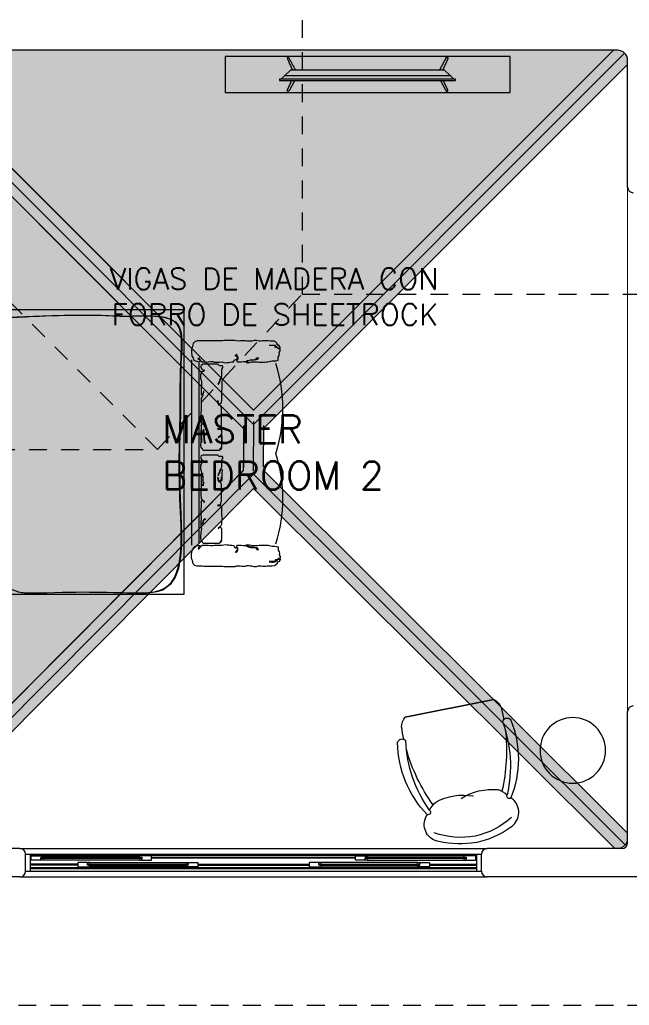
# Model space of a CAD drawing. Header units: metres. Extents: x 8 to 2416, y -346 to 476.
# Drawn here: x 225.1 to 229.37, y -116.55 to -109.64 of the extents above; entities that cross this region are included whole.
import ezdxf

# ---------------------------------------------------------------- set-up
doc = ezdxf.new("R2010")
doc.units = ezdxf.units.M
doc.linetypes.add('0', pattern=[0])
doc.linetypes.add('HIDDEN2', pattern=[0.1875, 0.125, -0.0625])
doc.layers.get('0').update_dxf_attribs({"color": 250, "linetype": '0', "lineweight": 20})
for name, color, linetype, lineweight in [('A-DOOR', 35, 'Continuous', 5), ('A-WALL', 250, 'Continuous', 20), ('baños', 140, 'Continuous', 0), ('cristales', 131, 'Continuous', 0), ('MOBILIARIOS', 252, 'Continuous', 0), ('PLAFON', 253, 'Continuous', 5), ('PLAFON-MADERA', 33, 'Continuous', 5), ('textos', 7, 'Continuous', 0)]:
    doc.layers.add(name, color=color, linetype=linetype, lineweight=lineweight)
doc.layers.add('Techos 1', color=7, linetype='HIDDEN2', lineweight=9, true_color=0x42391a)
doc.styles.get("Standard").update_dxf_attribs({"font": 'arial.ttf', "height": 0.1875})

# ---------------------------------------------------------------- blocks, each defined once
blk = doc.blocks.new('A$Ca3ef8f56')
at = {"layer": 'MOBILIARIOS'}
for p, q in [((0.0032, 0.1527), (0.0032, 1.4519)), ((0.0532, 0.1694), (0.0532, 1.4284))]:
    blk.add_line(p, q, dxfattribs=at)
for points in [[(0.6249, 1.5324), (0.6212, 1.5434), (0.6126, 1.5544), (0.6016, 1.5556), (0.6004, 1.5666), (0.5906, 1.5776), (0.5796, 1.5825), (0.5637, 1.5837), (0.5527, 1.5837), (0.5417, 1.5849), (0.5307, 1.5849), (0.5197, 1.5862), (0.4977, 1.5862), (0.4867, 1.5837), (0.4757, 1.5837), (0.4647, 1.5849), (0.4537, 1.5874), (0.4402, 1.5874), (0.4231, 1.5837), (0.4121, 1.5837), (0.4011, 1.5825), (0.3889, 1.5825), (0.3766, 1.5862), (0.3534, 1.5862), (0.3412, 1.5849), (0.3302, 1.5837), (0.3143, 1.5849), (0.3033, 1.5874), (0.2519, 1.5874), (0.2409, 1.5886), (0.2299, 1.5886), (0.2177, 1.5862), (0.0868, 1.5862), (0.0746, 1.5849), (0.0391, 1.5849), (0.0245, 1.5788), (0.0122, 1.5678), (0.0086, 1.5568), (0.0061, 1.5446), (0.0037, 1.5336), (0, 1.5226), (0, 1.5116), (0.0012, 1.5006), (0.0024, 1.4884), (0.0024, 1.4774), (0.011, 1.4652), (0.0147, 1.4542), (0.0257, 1.4445), (0.0367, 1.442), (0.0477, 1.4383), (0.0587, 1.4383), (0.0611, 1.4493), (0.0501, 1.4542), (0.0477, 1.464)], [(0.4708, 1.4664), (0.4622, 1.4554), (0.4512, 1.4542), (0.4341, 1.4506), (0.4231, 1.4506), (0.4109, 1.4493), (0.3999, 1.4457), (0.3876, 1.4457), (0.3828, 1.4347), (0.395, 1.4335), (0.4072, 1.4347), (0.4194, 1.4371), (0.4317, 1.4383), (0.4635, 1.4383), (0.4745, 1.4359), (0.516, 1.4359), (0.527, 1.4371), (0.5381, 1.4371), (0.5552, 1.442), (0.5674, 1.4445), (0.5845, 1.4445), (0.5968, 1.4457), (0.6078, 1.4493), (0.609, 1.4603), (0.609, 1.4713), (0.6151, 1.4823), (0.6175, 1.4933), (0.6163, 1.5043), (0.6224, 1.5153), (0.6224, 1.5263), (0.6114, 1.53), (0.6004, 1.5385), (0.5894, 1.5397), (0.5845, 1.5507), (0.5735, 1.552), (0.5442, 1.552)], [(0.5442, 1.5544), (0.5613, 1.5556), (0.5723, 1.5556), (0.5845, 1.5544), (0.5955, 1.5458), (0.6065, 1.5373), (0.6175, 1.5348), (0.6212, 1.5348)], [(0.0501, 1.4677), (0.0563, 1.4567), (0.0636, 1.4457), (0.0758, 1.4371), (0.0905, 1.4371), (0.1064, 1.4359), (0.1174, 1.4371), (0.1333, 1.4396), (0.1492, 1.4396), (0.1602, 1.4359), (0.1981, 1.4359), (0.2152, 1.4371), (0.2262, 1.4347), (0.2385, 1.4322), (0.2507, 1.4335), (0.2617, 1.4347), (0.2727, 1.4359), (0.2837, 1.4371), (0.2972, 1.4383), (0.2996, 1.4493), (0.3106, 1.4542), (0.3216, 1.4567), (0.3241, 1.4677), (0.3143, 1.4787), (0.3069, 1.4884)], [(0.3106, 1.4909), (0.3204, 1.4799), (0.3253, 1.4689), (0.3265, 1.4579), (0.3155, 1.4481), (0.3228, 1.4371), (0.3497, 1.4371), (0.3656, 1.4396), (0.3779, 1.4396), (0.3889, 1.4408), (0.3999, 1.4481), (0.4133, 1.4518), (0.4402, 1.4518), (0.4525, 1.4554), (0.4598, 1.4664), (0.4696, 1.4689)], [(0.0946, 1.3772), (0.0844, 1.3772), (0.0759, 1.3874), (0.0673, 1.3976), (0.0673, 1.4078), (0.0708, 1.4181), (0.081, 1.4232), (0.1822, 1.4232), (0.1924, 1.4146), (0.2026, 1.4129), (0.2129, 1.4129), (0.2197, 1.4027), (0.2129, 1.3925), (0.2112, 1.3806), (0.2112, 1.3397), (0.2078, 1.3294), (0.2026, 1.3192), (0.1975, 1.309), (0.1941, 1.2988), (0.189, 1.2885), (0.1856, 1.2817)], [(0.0844, 1.234), (0.0844, 1.2238), (0.081, 1.2135), (0.0708, 1.205), (0.0708, 1.2579), (0.0725, 1.2715), (0.0725, 1.2988), (0.0708, 1.309), (0.0656, 1.3192), (0.0656, 1.3516), (0.0725, 1.3618), (0.0742, 1.372), (0.0844, 1.3737), (0.0895, 1.3737)], [(0.189, 1.2766), (0.1924, 1.2868), (0.1992, 1.2971), (0.2026, 1.3073), (0.2044, 1.3175), (0.2146, 1.3209), (0.2163, 1.3107), (0.2129, 1.3005), (0.2129, 1.2476), (0.2112, 1.2374), (0.2112, 1.1675), (0.2095, 1.1573), (0.2061, 1.1471), (0.1958, 1.1385), (0.1907, 1.1488), (0.189, 1.159), (0.1822, 1.1658)], [(0.0929, 0.9903), (0.0878, 1.0005), (0.0776, 1.0039), (0.0708, 1.0141), (0.0708, 1.0244), (0.069, 1.0346), (0.069, 1.0857), (0.0708, 1.0959), (0.0708, 1.1829), (0.0776, 1.1948), (0.081, 1.205), (0.0827, 1.2152), (0.0861, 1.2272), (0.0861, 1.2289)], [(0.1822, 1.1641), (0.1856, 1.1471), (0.189, 1.1368), (0.1992, 1.1351), (0.2061, 1.1249), (0.2078, 1.1147), (0.2095, 1.1028), (0.2095, 1.0499), (0.2078, 1.0397), (0.2095, 1.0295), (0.2095, 1.0056), (0.2078, 0.9954), (0.2044, 0.9852), (0.2044, 0.9749), (0.1941, 0.9698), (0.1839, 0.9698), (0.1822, 0.9664), (0.2026, 0.9664), (0.2112, 0.9562), (0.2112, 0.8965), (0.2129, 0.8863), (0.2146, 0.8761), (0.2129, 0.9659), (0.2112, 0.9556), (0.2112, 0.9352), (0.2061, 0.925), (0.1958, 0.9147), (0.1873, 0.9079)], [(0.0946, 0.8761), (0.0861, 0.9659), (0.081, 0.9556), (0.0793, 0.9454), (0.069, 0.9403), (0.0673, 0.9505), (0.069, 0.9607), (0.0708, 0.8727), (0.0708, 0.8829), (0.069, 0.8965), (0.0673, 0.9085), (0.0673, 0.9494), (0.0708, 0.9613), (0.0708, 0.9818), (0.069, 0.992), (0.0742, 1.0022), (0.0844, 1.0005), (0.0878, 0.9903), (0.0895, 0.9869)], [(0.2112, 0.8449), (0.2112, 0.8346), (0.2044, 0.8244), (0.1941, 0.8159), (0.0827, 0.8159), (0.0759, 0.8295), (0.0673, 0.8397), (0.0656, 0.85), (0.0656, 0.8602), (0.0673, 0.8704), (0.0673, 0.8806), (0.0708, 0.8909), (0.0725, 0.9079), (0.069, 0.9181), (0.069, 0.9386), (0.081, 0.9403), (0.0827, 0.959), (0.0895, 0.8693), (0.0998, 0.871), (0.0981, 0.8744)], [(0.1873, 0.9028), (0.1958, 0.913), (0.2061, 0.9147), (0.2112, 0.9045), (0.2112, 0.8517), (0.2095, 0.8414), (0.2061, 0.8312), (0.1958, 0.8244)], [(0.0946, 0.74), (0.0844, 0.74), (0.0759, 0.7502), (0.0673, 0.7604), (0.0673, 0.7707), (0.0708, 0.7809), (0.081, 0.786), (0.1822, 0.786), (0.1924, 0.7775), (0.2026, 0.7758), (0.2129, 0.7758), (0.2197, 0.7656), (0.2129, 0.7553), (0.2112, 0.7434), (0.2112, 0.7025), (0.2078, 0.6923), (0.2026, 0.6821), (0.1975, 0.6718), (0.1941, 0.6616), (0.189, 0.6514), (0.1856, 0.6446)], [(0.0844, 0.5968), (0.0844, 0.5866), (0.081, 0.5764), (0.0708, 0.5679), (0.0708, 0.6207), (0.0725, 0.6343), (0.0725, 0.6616), (0.0708, 0.6718), (0.0656, 0.6821), (0.0656, 0.7144), (0.0725, 0.7247), (0.0742, 0.7349), (0.0844, 0.7366), (0.0895, 0.7366)], [(0.0929, 0.4531), (0.0878, 0.4633), (0.0776, 0.4668), (0.0708, 0.477), (0.0708, 0.4872), (0.069, 0.4974), (0.069, 0.5486), (0.0708, 0.5588), (0.0708, 0.6457), (0.0776, 0.6576), (0.081, 0.5679), (0.0827, 0.5781), (0.0861, 0.59), (0.0861, 0.5917)], [(0.189, 0.6394), (0.1924, 0.6497), (0.1992, 0.6599), (0.2026, 0.6701), (0.2044, 0.6803), (0.2146, 0.6838), (0.2163, 0.6735), (0.2129, 0.6633), (0.2129, 0.6105), (0.2112, 0.6002), (0.2112, 0.6304), (0.2095, 0.6201), (0.2061, 0.6099), (0.1958, 0.6014), (0.1907, 0.6116), (0.189, 0.6218), (0.1822, 0.6287)], [(0.1822, 0.627), (0.1856, 0.6099), (0.189, 0.5997), (0.1992, 0.598), (0.2061, 0.5878), (0.2078, 0.5775), (0.2095, 0.5656), (0.2095, 0.5128), (0.2078, 0.5025), (0.2095, 0.4923), (0.2095, 0.4685), (0.2078, 0.4582), (0.2044, 0.448), (0.2044, 0.4378), (0.1941, 0.4327), (0.1839, 0.4327), (0.1822, 0.4293), (0.2026, 0.4293), (0.2112, 0.419), (0.2112, 0.3594), (0.2129, 0.3492), (0.2146, 0.3389), (0.2129, 0.3287), (0.2112, 0.3185), (0.2112, 0.298), (0.2061, 0.2878), (0.1958, 0.2776), (0.1873, 0.2708)], [(0.0946, 0.3389), (0.0861, 0.3287), (0.081, 0.3185), (0.0793, 0.3083), (0.069, 0.3031), (0.0673, 0.3134), (0.069, 0.3236), (0.0708, 0.3355), (0.0708, 0.3457), (0.069, 0.3594), (0.0673, 0.3713), (0.0673, 0.4122), (0.0708, 0.4241), (0.0708, 0.4446), (0.069, 0.4548), (0.0742, 0.465), (0.0844, 0.4633), (0.0878, 0.4531), (0.0895, 0.4497)], [(0.2112, 0.1926), (0.2112, 0.1824), (0.2044, 0.1721), (0.1941, 0.1636), (0.0827, 0.1636), (0.0759, 0.1772), (0.0673, 0.1875), (0.0656, 0.1977), (0.0656, 0.223), (0.0673, 0.2333), (0.0673, 0.2435), (0.0708, 0.2537), (0.0725, 0.2708), (0.069, 0.281), (0.069, 0.3014), (0.081, 0.3031), (0.0827, 0.3219), (0.0895, 0.3321), (0.0998, 0.3338), (0.0981, 0.3372)], [(0.1873, 0.2656), (0.1958, 0.2759), (0.2061, 0.2776), (0.2112, 0.2673), (0.2112, 0.1994), (0.2095, 0.1892), (0.2061, 0.179), (0.1958, 0.1721)], [(0.6249, 0.0562), (0.6212, 0.0452), (0.6126, 0.0342), (0.6016, 0.033), (0.6004, 0.022), (0.5906, 0.011), (0.5796, 0.0061), (0.5637, 0.0049), (0.5527, 0.0049), (0.5417, 0.0037), (0.5307, 0.0037), (0.5197, 0.0024), (0.4977, 0.0024), (0.4867, 0.0049), (0.4757, 0.0049), (0.4647, 0.0037), (0.4537, 0.0012), (0.4402, 0.0012), (0.4231, 0.0049), (0.4121, 0.0049), (0.4011, 0.0061), (0.3889, 0.0061), (0.3766, 0.0024), (0.3534, 0.0024), (0.3412, 0.0037), (0.3302, 0.0049), (0.3143, 0.0037), (0.3033, 0.0012), (0.2519, 0.0012), (0.2409, 0), (0.2299, 0), (0.2177, 0.0024), (0.0868, 0.0024), (0.0746, 0.0037), (0.0391, 0.0037), (0.0245, 0.0098), (0.0122, 0.0208), (0.0086, 0.0318), (0.0061, 0.044), (0.0037, 0.055), (0, 0.066), (0, 0.077), (0.0012, 0.088), (0.0024, 0.1002), (0.0024, 0.1112), (0.011, 0.1234), (0.0147, 0.1344), (0.0257, 0.1441), (0.0367, 0.1466), (0.0477, 0.1503), (0.0587, 0.1503), (0.0611, 0.1393), (0.0501, 0.1344), (0.0477, 0.1246)], [(0.0501, 0.1209), (0.0563, 0.1319), (0.0636, 0.1429), (0.0758, 0.1515), (0.0905, 0.1515), (0.1064, 0.1527), (0.1174, 0.1515), (0.1333, 0.149), (0.1492, 0.149), (0.1602, 0.1527), (0.1981, 0.1527), (0.2152, 0.1515), (0.2262, 0.1539), (0.2385, 0.1564), (0.2507, 0.1551), (0.2617, 0.1539), (0.2727, 0.1527), (0.2837, 0.1515), (0.2972, 0.1503), (0.2996, 0.1393), (0.3106, 0.1344), (0.3216, 0.1319), (0.3241, 0.1209), (0.3143, 0.1099), (0.3069, 0.1002)], [(0.3106, 0.0977), (0.3204, 0.1087), (0.3253, 0.1197), (0.3265, 0.1307), (0.3155, 0.1405), (0.3228, 0.1515), (0.3497, 0.1515), (0.3656, 0.149), (0.3779, 0.149), (0.3889, 0.1478), (0.3999, 0.1405), (0.4133, 0.1368), (0.4402, 0.1368), (0.4525, 0.1332), (0.4598, 0.1222), (0.4696, 0.1197)], [(0.4708, 0.1222), (0.4622, 0.1332), (0.4512, 0.1344), (0.4341, 0.138), (0.4231, 0.138), (0.4109, 0.1393), (0.3999, 0.1429), (0.3876, 0.1429), (0.3828, 0.1539), (0.395, 0.1551), (0.4072, 0.1539), (0.4194, 0.1515), (0.4317, 0.1503), (0.4635, 0.1503), (0.4745, 0.1527), (0.516, 0.1527), (0.527, 0.1515), (0.5381, 0.1515), (0.5552, 0.1466), (0.5674, 0.1441), (0.5845, 0.1441), (0.5968, 0.1429), (0.6078, 0.1393), (0.609, 0.1283), (0.609, 0.1173), (0.6151, 0.1063), (0.6175, 0.0953), (0.6163, 0.0843), (0.6224, 0.0733), (0.6224, 0.0623), (0.6114, 0.0586), (0.6004, 0.0501), (0.5894, 0.0489), (0.5845, 0.0379), (0.5735, 0.0366), (0.5442, 0.0366)], [(0.5442, 0.0342), (0.5613, 0.033), (0.5723, 0.033), (0.5845, 0.0342), (0.5955, 0.0428), (0.6065, 0.0513), (0.6175, 0.0537), (0.6212, 0.0537)]]:
    blk.add_lwpolyline(points, dxfattribs=at)
for centre in [(-0.3846, 1.1107), (-0.3846, 0.4779)]:
    blk.add_arc(centre, 1.0261, 342.03988, 17.96012, dxfattribs=at)
blk = doc.blocks.new('A$Ca77e88c0')
at = {"layer": 'MOBILIARIOS', "linetype": 'Continuous'}
for p, q in [((0, 1.3457), (0.2432, 0.761)), ((0.2435, 0.7603), (0, 1.3457))]:
    blk.add_line(p, q, dxfattribs=at)
for points in [[(1.0081, 1.4216, 0.103931), (0.8565, 1.6353, 0.481643), (0.668, 1.624, 0.047693), (0.6541, 1.5985, 0.047693)], [(1.0081, 1.4216, -0.103931), (1.0528, 1.1635, -0.481643), (0.9119, 1.0378, -0.047693), (0.884, 1.0459, -0.047693)]]:
    blk.add_lwpolyline(points, format="xyb", dxfattribs=at)
blk.add_circle((0.8492, 0.4996), 0.2299, dxfattribs=at)
for centre, radius, start, end in [((0.5212, 0.8742), 0.7364, 79.59643, 123.14146), ((0.6434, 1.5847), 0.0175, 250.45416, 52.05868), ((0.6434, 1.5847), 0.0175, 250.45416, 52.05868), ((0.4617, 1.1866), 0.5495, 23.33144, 53.59476), ((0.4617, 1.1866), 0.5495, 23.33144, 53.59476), ((0.612, 0.6674), 0.9011, 88.37632, 121.47958), ((0.612, 0.6674), 0.9011, 88.37632, 121.47958), ((0.5865, 0.2493), 1.2787, 88.45422, 107.93514), ((0.5865, 0.2493), 1.2787, 88.45422, 107.93514), ((0.8583, 1.4567), 0.2476, 153.21646, 169.91816), ((0.8583, 1.4567), 0.2476, 153.21646, 169.91816), ((0.1421, 1.4684), 0.0325, 136.37866, 235.73513), ((1.0281, 1.5426), 0.4158, 185.87863, 223.40331), ((1.0281, 1.5426), 0.4158, 185.87863, 223.40331), ((0.0995, 1.3192), 0.1029, 121.9514, 165.06161), ((0.4823, 0.53), 0.9795, 111.46313, 116.51175), ((0.1421, 1.4684), 0.0325, 235.69793, 268.75394), ((0.4562, 1.1998), 0.5495, 351.57503, 21.83835), ((0.4562, 1.1998), 0.5495, 351.57503, 21.83835), ((1.108, 1.3505), 0.4158, 181.76648, 219.29117), ((0.1939, 1.6724), 0.9011, 283.69021, 316.79348), ((0.1939, 1.6724), 0.9011, 283.69021, 316.79348), ((0.2766, 1.4622), 0.7364, 282.02833, 325.57337), ((-0.1206, 1.9492), 1.2787, 297.23466, 316.71557), ((-0.1206, 1.9492), 1.2787, 297.23466, 316.71557), ((0.9273, 1.2907), 0.2476, 235.25163, 251.95333), ((0.9273, 1.2907), 0.2476, 235.25163, 251.95333), ((0.8666, 1.048), 0.0175, 353.11111, 154.71564), ((0.8666, 1.048), 0.0175, 353.11111, 154.71564), ((0.0052, 1.6774), 0.9795, 288.64122, 293.68984), ((0.4307, 0.7745), 0.0325, 169.43466, 268.79113), ((0.4307, 0.7745), 0.0325, 136.37866, 169.43466), ((0.4307, 0.7745), 0.0325, 136.37866, 169.43466), ((0.2948, 0.8495), 0.1029, 240.09136, 283.20158)]:
    blk.add_arc(centre, radius, start, end, dxfattribs=at)
blk = doc.blocks.new('A$C58f5b6b7')
at = {"layer": 'MOBILIARIOS'}
for points in [[(0, 0.2526), (2, 0.2526), (2, 0), (0, 0)], [(0.382, 0.1596), (0.382, 0.1691), (1.618, 0.1691), (1.618, 0.1596)]]:
    blk.add_lwpolyline(points, close=True, dxfattribs=at)
for points in [[(1.6059, 0.1595), (1.5823, 0.1372), (1, 0.1372), (0.4177, 0.1372), (0.3941, 0.1595)], [(1.5823, 0.1372), (1.54, 0.0973), (0.46, 0.0973), (0.4177, 0.1372)]]:
    blk.add_lwpolyline(points, dxfattribs=at)
for points, degree in [([(0.4512, 0.2382, -0.0047), (0.4469, 0.2461, -0.0047), (0.4415, 0.2461, -0.0047), (0.4325, 0.2461, -0.0047), (0.4368, 0.237, -0.0047)], 3), ([(0.4368, 0.237, -0.0047), (0.4526, 0.2031, -0.0047), (0.4683, 0.1691, -0.0047)], 2), ([(0.4885, 0.1691, -0.0047), (0.4698, 0.2037, -0.0047), (0.4512, 0.2382, -0.0047)], 2), ([(1.5115, 0.1691, -0.0047), (1.5302, 0.2037, -0.0047), (1.5488, 0.2382, -0.0047)], 2), ([(1.5632, 0.237, -0.0047), (1.5474, 0.2031, -0.0047), (1.5317, 0.1691, -0.0047)], 2), ([(1.5488, 0.2382, -0.0047), (1.5531, 0.2461, -0.0047), (1.5585, 0.2461, -0.0047), (1.5675, 0.2461, -0.0047), (1.5632, 0.237, -0.0047)], 3), ([(0.4368, 0.0172, -0.0047), (0.4554, 0.0572, -0.0047), (0.474, 0.0973, -0.0047)], 2), ([(0.4951, 0.0973, -0.0047), (0.4731, 0.0566, -0.0047), (0.4512, 0.016, -0.0047)], 2), ([(1.5049, 0.0973), (1.5269, 0.0566), (1.5488, 0.016)], 2), ([(1.5632, 0.0172), (1.5446, 0.0572), (1.526, 0.0973)], 2)]:
    blk.add_open_spline(points, degree=degree, dxfattribs=at)
for points in [[(0.4512, 0.016, -0.0047), (0.4469, 0.0081, -0.0047), (0.4415, 0.0081, -0.0047), (0.4325, 0.0081, -0.0047), (0.4368, 0.0172, -0.0047)], [(1.5488, 0.016), (1.5531, 0.0081), (1.5585, 0.0081), (1.5675, 0.0081), (1.5632, 0.0172)]]:
    blk.add_open_spline(points, degree=3, knots=[-0.08544201, -0.08544201, -0.08544201, -0.08544201, -0.04272101, 0, 0, 0, 0], dxfattribs=at)
blk = doc.blocks.new('PL BASE 2N NASAS 09')
at = {"layer": 'A-DOOR'}
for p, q in [((175.1325, -25.0117), (178.4125, -25.0117)), ((175.1725, -25.0517), (178.3725, -25.0517)), ((175.2065, -25.1717), (175.2065, -25.0517)), ((175.2125, -25.0642), (175.214, -25.0627)), ((175.2125, -25.0912), (175.2125, -25.0642)), ((175.214, -25.0927), (175.2125, -25.0912)), ((175.214, -25.0627), (175.2947, -25.0627)), ((175.279, -25.0927), (175.214, -25.0927)), ((175.2805, -25.0912), (175.279, -25.0927)), ((175.298, -25.0737), (175.2805, -25.0737)), ((175.2805, -25.0737), (175.2805, -25.0912)), ((175.2805, -25.0767), (175.2855, -25.0767)), ((175.2805, -25.0767), (175.2855, -25.0767)), ((175.2855, -25.0747), (175.2915, -25.0787)), ((175.2855, -25.0787), (175.2915, -25.0747)), ((175.9753, -25.0937), (175.2938, -25.0937)), ((175.2947, -25.0627), (175.2965, -25.0642)), ((175.2947, -25.0627), (175.9744, -25.0627)), ((175.2965, -25.0642), (175.2985, -25.0722)), ((175.2985, -25.0732), (175.298, -25.0737)), ((175.2985, -25.0722), (175.2985, -25.0732)), ((175.9726, -25.0642), (175.9705, -25.0722)), ((175.9705, -25.0722), (175.9705, -25.0732)), ((175.9705, -25.0732), (175.971, -25.0737)), ((175.971, -25.0737), (175.9885, -25.0737)), ((175.9744, -25.0627), (175.9726, -25.0642)), ((176.055, -25.0627), (175.9744, -25.0627)), ((175.9835, -25.0747), (175.9775, -25.0787)), ((175.9835, -25.0787), (175.9775, -25.0747)), ((175.9885, -25.0767), (175.9835, -25.0767)), ((175.9885, -25.0767), (175.9835, -25.0767)), ((175.9885, -25.0737), (175.9885, -25.0912)), ((175.9885, -25.0912), (175.99, -25.0927)), ((175.99, -25.0927), (176.055, -25.0927)), ((176.0565, -25.0642), (176.055, -25.0627)), ((176.0565, -25.0912), (176.055, -25.0927)), ((176.0565, -25.0912), (176.0565, -25.0642)), ((177.4885, -25.0642), (177.49, -25.0627)), ((177.4885, -25.0912), (177.4885, -25.0642)), ((177.4885, -25.0912), (177.49, -25.0927)), ((177.49, -25.0627), (177.5707, -25.0627)), ((177.555, -25.0927), (177.49, -25.0927)), ((177.5565, -25.0912), (177.555, -25.0927)), ((177.574, -25.0737), (177.5565, -25.0737)), ((177.5565, -25.0737), (177.5565, -25.0912)), ((177.5565, -25.0767), (177.5615, -25.0767)), ((177.5565, -25.0767), (177.5615, -25.0767)), ((177.5615, -25.0747), (177.5675, -25.0787)), ((177.5615, -25.0787), (177.5675, -25.0747)), ((177.5698, -25.0937), (178.2513, -25.0937)), ((177.5707, -25.0627), (177.5725, -25.0642)), ((178.2504, -25.0627), (177.5707, -25.0627)), ((177.5725, -25.0642), (177.5745, -25.0722)), ((177.5745, -25.0732), (177.574, -25.0737)), ((177.5745, -25.0722), (177.5745, -25.0732)), ((178.2486, -25.0642), (178.2465, -25.0722)), ((178.2465, -25.0722), (178.2465, -25.0732)), ((178.2465, -25.0732), (178.247, -25.0737)), ((178.247, -25.0737), (178.2645, -25.0737)), ((178.2504, -25.0627), (178.2486, -25.0642)), ((178.331, -25.0627), (178.2504, -25.0627)), ((178.2595, -25.0747), (178.2535, -25.0787)), ((178.2595, -25.0787), (178.2535, -25.0747)), ((178.2645, -25.0767), (178.2595, -25.0767)), ((178.2645, -25.0767), (178.2595, -25.0767)), ((178.2645, -25.0737), (178.2645, -25.0912)), ((178.2645, -25.0912), (178.266, -25.0927)), ((178.266, -25.0927), (178.331, -25.0927)), ((178.3325, -25.0642), (178.331, -25.0627)), ((178.331, -25.0927), (178.3325, -25.0912)), ((178.3325, -25.0912), (178.3325, -25.0642)), ((178.3385, -25.1717), (178.3385, -25.0517)), ((175.2065, -25.1517), (178.3385, -25.1517)), ((175.54, -25.1107), (175.5385, -25.1122)), ((175.5385, -25.1122), (175.5385, -25.1392)), ((175.5385, -25.1392), (175.54, -25.1407)), ((175.605, -25.1107), (175.54, -25.1107)), ((175.54, -25.1407), (175.6207, -25.1407)), ((175.6065, -25.1122), (175.605, -25.1107)), ((175.6065, -25.1297), (175.6065, -25.1122)), ((175.6065, -25.1267), (175.6115, -25.1267)), ((175.6065, -25.1267), (175.6115, -25.1267)), ((175.624, -25.1297), (175.6065, -25.1297)), ((175.6115, -25.1287), (175.6175, -25.1247)), ((175.6115, -25.1247), (175.6175, -25.1287)), ((175.6198, -25.1097), (176.3013, -25.1097)), ((175.6207, -25.1407), (175.6225, -25.1393)), ((176.3004, -25.1407), (175.6207, -25.1407)), ((175.6225, -25.1393), (175.6245, -25.1312)), ((175.6245, -25.1302), (175.624, -25.1297)), ((175.6245, -25.1312), (175.6245, -25.1302)), ((176.2965, -25.1302), (176.297, -25.1297)), ((176.2965, -25.1312), (176.2965, -25.1302)), ((176.2986, -25.1393), (176.2965, -25.1312)), ((176.297, -25.1297), (176.3145, -25.1297)), ((176.3004, -25.1407), (176.2986, -25.1393)), ((176.381, -25.1407), (176.3004, -25.1407)), ((176.3095, -25.1287), (176.3035, -25.1247)), ((176.3095, -25.1247), (176.3035, -25.1287)), ((176.3145, -25.1267), (176.3095, -25.1267)), ((176.3145, -25.1267), (176.3095, -25.1267)), ((176.3145, -25.1122), (176.316, -25.1107)), ((176.3145, -25.1297), (176.3145, -25.1122)), ((176.316, -25.1107), (176.381, -25.1107)), ((176.381, -25.1107), (176.3825, -25.1122)), ((176.3825, -25.1392), (176.381, -25.1407)), ((176.3825, -25.1122), (176.3825, -25.1392)), ((177.164, -25.1107), (177.1625, -25.1122)), ((177.1625, -25.1122), (177.1625, -25.1392)), ((177.1625, -25.1392), (177.164, -25.1407)), ((177.229, -25.1107), (177.164, -25.1107)), ((177.164, -25.1407), (177.2447, -25.1407)), ((177.2305, -25.1122), (177.229, -25.1107)), ((177.2305, -25.1297), (177.2305, -25.1122)), ((177.2305, -25.1267), (177.2355, -25.1267)), ((177.2305, -25.1267), (177.2355, -25.1267)), ((177.248, -25.1297), (177.2305, -25.1297)), ((177.2355, -25.1287), (177.2415, -25.1247)), ((177.2355, -25.1247), (177.2415, -25.1287)), ((177.9253, -25.1097), (177.2438, -25.1097)), ((177.2447, -25.1407), (177.2465, -25.1393)), ((177.2447, -25.1407), (177.9244, -25.1407)), ((177.2465, -25.1393), (177.2485, -25.1312)), ((177.2485, -25.1302), (177.248, -25.1297)), ((177.2485, -25.1312), (177.2485, -25.1302)), ((177.9205, -25.1302), (177.921, -25.1297)), ((177.9205, -25.1312), (177.9205, -25.1302)), ((177.9226, -25.1393), (177.9205, -25.1312)), ((177.921, -25.1297), (177.9385, -25.1297)), ((177.9244, -25.1407), (177.9226, -25.1393)), ((178.005, -25.1407), (177.9244, -25.1407)), ((177.9335, -25.1287), (177.9275, -25.1247)), ((177.9335, -25.1247), (177.9275, -25.1287)), ((177.9385, -25.1267), (177.9335, -25.1267)), ((177.9385, -25.1267), (177.9335, -25.1267)), ((177.9385, -25.1122), (177.94, -25.1107)), ((177.9385, -25.1297), (177.9385, -25.1122)), ((177.94, -25.1107), (178.005, -25.1107)), ((178.005, -25.1107), (178.0065, -25.1122)), ((178.0065, -25.1392), (178.005, -25.1407)), ((178.0065, -25.1122), (178.0065, -25.1392)), ((175.1325, -25.2117), (178.4125, -25.2117)), ((175.1725, -25.1717), (178.3725, -25.1717))]:
    blk.add_line(p, q, dxfattribs=at)
at = {"layer": 'A-DOOR', "color": 8}
for p, q in [((175.2065, -25.0577), (178.3385, -25.0577)), ((177.4885, -25.0747), (176.0565, -25.0747)), ((177.4885, -25.0807), (176.0565, -25.0807)), ((175.5385, -25.1227), (175.2065, -25.1227)), ((175.5385, -25.1287), (175.2065, -25.1287)), ((175.2065, -25.1457), (178.3385, -25.1457)), ((176.3825, -25.1227), (177.1625, -25.1227)), ((176.3825, -25.1287), (177.1625, -25.1287)), ((178.0065, -25.1227), (178.3385, -25.1227)), ((178.0065, -25.1287), (178.3385, -25.1287))]:
    blk.add_line(p, q, dxfattribs=at)
at = {"layer": 'A-DOOR'}
for points in [[(175.2805, -25.0767), (175.2855, -25.0767), (175.2855, -25.0767), (175.2805, -25.0767)], [(175.2855, -25.0747), (175.2915, -25.0747), (175.2915, -25.0787), (175.2855, -25.0787)], [(175.2855, -25.0747), (175.9835, -25.0747), (175.9835, -25.0787), (175.2855, -25.0787)], [(175.298, -25.0737), (175.286, -25.0737), (175.286, -25.0747), (175.298, -25.0747)], [(175.298, -25.0787), (175.286, -25.0787), (175.286, -25.0797), (175.298, -25.0797)], [(175.2915, -25.0747), (175.2965, -25.0747), (175.2965, -25.0787), (175.2915, -25.0787)], [(175.971, -25.0737), (175.983, -25.0737), (175.983, -25.0747), (175.971, -25.0747)], [(175.971, -25.0787), (175.983, -25.0787), (175.983, -25.0797), (175.971, -25.0797)], [(175.9775, -25.0747), (175.9725, -25.0747), (175.9725, -25.0787), (175.9775, -25.0787)], [(175.9835, -25.0747), (175.9775, -25.0747), (175.9775, -25.0787), (175.9835, -25.0787)], [(175.9885, -25.0767), (175.9835, -25.0767), (175.9835, -25.0767), (175.9885, -25.0767)], [(177.5565, -25.0767), (177.5615, -25.0767), (177.5615, -25.0767), (177.5565, -25.0767)], [(178.2595, -25.0747), (177.5615, -25.0747), (177.5615, -25.0787), (178.2595, -25.0787)], [(177.5615, -25.0747), (177.5675, -25.0747), (177.5675, -25.0787), (177.5615, -25.0787)], [(177.574, -25.0737), (177.562, -25.0737), (177.562, -25.0747), (177.574, -25.0747)], [(177.574, -25.0787), (177.562, -25.0787), (177.562, -25.0797), (177.574, -25.0797)], [(177.5675, -25.0747), (177.5725, -25.0747), (177.5725, -25.0787), (177.5675, -25.0787)], [(178.247, -25.0737), (178.259, -25.0737), (178.259, -25.0747), (178.247, -25.0747)], [(178.247, -25.0787), (178.259, -25.0787), (178.259, -25.0797), (178.247, -25.0797)], [(178.2535, -25.0747), (178.2485, -25.0747), (178.2485, -25.0787), (178.2535, -25.0787)], [(178.2595, -25.0747), (178.2535, -25.0747), (178.2535, -25.0787), (178.2595, -25.0787)], [(178.2645, -25.0767), (178.2595, -25.0767), (178.2595, -25.0767), (178.2645, -25.0767)], [(175.6065, -25.1267), (175.6115, -25.1267), (175.6115, -25.1267), (175.6065, -25.1267)], [(176.3095, -25.1287), (175.6115, -25.1287), (175.6115, -25.1247), (176.3095, -25.1247)], [(175.6115, -25.1287), (175.6175, -25.1287), (175.6175, -25.1247), (175.6115, -25.1247)], [(175.624, -25.1247), (175.612, -25.1247), (175.612, -25.1237), (175.624, -25.1237)], [(175.624, -25.1297), (175.612, -25.1297), (175.612, -25.1287), (175.624, -25.1287)], [(175.6175, -25.1287), (175.6225, -25.1287), (175.6225, -25.1247), (175.6175, -25.1247)], [(176.297, -25.1247), (176.309, -25.1247), (176.309, -25.1237), (176.297, -25.1237)], [(176.297, -25.1297), (176.309, -25.1297), (176.309, -25.1287), (176.297, -25.1287)], [(176.3035, -25.1287), (176.2985, -25.1287), (176.2985, -25.1247), (176.3035, -25.1247)], [(176.3095, -25.1287), (176.3035, -25.1287), (176.3035, -25.1247), (176.3095, -25.1247)], [(176.3145, -25.1267), (176.3095, -25.1267), (176.3095, -25.1267), (176.3145, -25.1267)], [(177.2305, -25.1267), (177.2355, -25.1267), (177.2355, -25.1267), (177.2305, -25.1267)], [(177.2355, -25.1287), (177.2415, -25.1287), (177.2415, -25.1247), (177.2355, -25.1247)], [(177.2355, -25.1287), (177.9335, -25.1287), (177.9335, -25.1247), (177.2355, -25.1247)], [(177.248, -25.1247), (177.236, -25.1247), (177.236, -25.1237), (177.248, -25.1237)], [(177.248, -25.1297), (177.236, -25.1297), (177.236, -25.1287), (177.248, -25.1287)], [(177.2415, -25.1287), (177.2465, -25.1287), (177.2465, -25.1247), (177.2415, -25.1247)], [(177.921, -25.1247), (177.933, -25.1247), (177.933, -25.1237), (177.921, -25.1237)], [(177.921, -25.1297), (177.933, -25.1297), (177.933, -25.1287), (177.921, -25.1287)], [(177.9275, -25.1287), (177.9225, -25.1287), (177.9225, -25.1247), (177.9275, -25.1247)], [(177.9335, -25.1287), (177.9275, -25.1287), (177.9275, -25.1247), (177.9335, -25.1247)], [(177.9385, -25.1267), (177.9335, -25.1267), (177.9335, -25.1267), (177.9385, -25.1267)]]:
    blk.add_lwpolyline(points, close=True, dxfattribs=at)
for points in [[(175.2827, -25.0922, 0.341999), (175.2808, -25.0907), (175.2805, -25.0904), (175.2805, -25.0807), (175.2815, -25.0797), (175.2985, -25.0797), (175.2985, -25.0802), (175.2952, -25.0926, -0.339454), (175.2938, -25.0937), (175.2846, -25.0937, -0.341999)], [(175.9864, -25.0922, -0.341999), (175.9883, -25.0907), (175.9885, -25.0904), (175.9885, -25.0807), (175.9875, -25.0797), (175.9705, -25.0797), (175.9705, -25.0802), (175.9739, -25.0926, 0.339454), (175.9753, -25.0937), (175.9845, -25.0937, 0.341999)], [(177.5587, -25.0922, 0.341999), (177.5568, -25.0907), (177.5565, -25.0904), (177.5565, -25.0807), (177.5575, -25.0797), (177.5745, -25.0797), (177.5745, -25.0802), (177.5712, -25.0926, -0.339454), (177.5698, -25.0937), (177.5606, -25.0937, -0.341999)], [(178.2624, -25.0922, -0.341999), (178.2643, -25.0907), (178.2645, -25.0904), (178.2645, -25.0807), (178.2635, -25.0797), (178.2465, -25.0797), (178.2465, -25.0802), (178.2499, -25.0926, 0.339454), (178.2513, -25.0937), (178.2605, -25.0937, 0.341999)], [(175.6087, -25.1112, -0.341999), (175.6068, -25.1127), (175.6065, -25.113), (175.6065, -25.1227), (175.6075, -25.1237), (175.6245, -25.1237), (175.6245, -25.1232), (175.6212, -25.1108, 0.339454), (175.6198, -25.1097), (175.6106, -25.1097, 0.341999)], [(176.3124, -25.1112, 0.341999), (176.3143, -25.1127), (176.3145, -25.113), (176.3145, -25.1227), (176.3135, -25.1237), (176.2965, -25.1237), (176.2965, -25.1232), (176.2999, -25.1108, -0.339454), (176.3013, -25.1097), (176.3105, -25.1097, -0.341999)], [(177.2327, -25.1112, -0.341999), (177.2308, -25.1127), (177.2305, -25.113), (177.2305, -25.1227), (177.2315, -25.1237), (177.2485, -25.1237), (177.2485, -25.1232), (177.2452, -25.1108, 0.339454), (177.2438, -25.1097), (177.2346, -25.1097, 0.341999)], [(177.9364, -25.1112, 0.341999), (177.9383, -25.1127), (177.9385, -25.113), (177.9385, -25.1227), (177.9375, -25.1237), (177.9205, -25.1237), (177.9205, -25.1232), (177.9239, -25.1108, -0.339454), (177.9253, -25.1097), (177.9345, -25.1097, -0.341999)]]:
    blk.add_lwpolyline(points, format="xyb", close=True, dxfattribs=at)
at = {"layer": 'A-DOOR', "color": 7}
for points in [[(175.2855, -25.0787), (175.9835, -25.0787), (175.9835, -25.0747), (175.2855, -25.0747)], [(178.2595, -25.0787), (177.5615, -25.0787), (177.5615, -25.0747), (178.2595, -25.0747)], [(176.3095, -25.1247), (175.6115, -25.1247), (175.6115, -25.1287), (176.3095, -25.1287)], [(177.2355, -25.1247), (177.9335, -25.1247), (177.9335, -25.1287), (177.2355, -25.1287)]]:
    blk.add_lwpolyline(points, close=True, dxfattribs=at)
at = {"layer": 'A-WALL'}
for p, q in [((179.3275, -19.4117), (174.1875, -19.4117)), ((179.3975, -20.3717), (179.3975, -19.4826)), ((179.3975, -24.9717), (179.3975, -24.0517)), ((175.1326, -25.0117), (174.1875, -25.0117)), ((179.3575, -25.0117), (178.4126, -25.0117)), ((175.1726, -25.1717), (175.1726, -25.0517)), ((178.3726, -25.1717), (178.3726, -25.0517)), ((175.1326, -25.2117), (173.9875, -25.2117)), ((179.5575, -25.2117), (178.4126, -25.2117))]:
    blk.add_line(p, q, dxfattribs=at)
for centre, radius, start, end in [((179.3275, -19.4817), 0.07, 0, 90), ((179.4375, -20.3717), 0.04, 180, 270), ((179.4375, -24.0517), 0.04, 90, 180), ((175.1326, -25.0517), 0.04, 0, 90), ((178.4126, -25.0517), 0.04, 90, 180), ((179.3575, -24.9717), 0.04, 270, 0), ((175.1326, -25.1717), 0.04, 270, 0), ((178.4126, -25.1717), 0.04, 180, 270)]:
    blk.add_arc(centre, radius, start, end, dxfattribs=at)
at = {"layer": 'cristales', "const_width": 0.004}
for points in [[(175.2965, -25.0767), (175.9725, -25.0767)], [(178.2485, -25.0767), (177.5725, -25.0767)], [(176.2985, -25.1267), (175.6225, -25.1267)], [(177.2465, -25.1267), (177.9225, -25.1267)]]:
    blk.add_lwpolyline(points, dxfattribs=at)
at = {"layer": 'Techos 1'}
for p, q in [((172.1943, -18.3117), (176.0975, -22.2118)), ((176.0975, -22.2118), (177.1135, -21.1225)), ((163.9475, -22.2118), (176.0975, -22.2118)), ((160.0475, -26.1117), (185.4975, -26.1117))]:
    blk.add_line(p, q, dxfattribs=at)
blk.add_lwpolyline([(180.5084, -9.3009), (177.1135, -9.3009), (177.1135, -21.1225), (180.5084, -21.1225)], close=True, dxfattribs=at)
at = {"layer": 'baños', "linetype": 'Continuous', "flags": 8}
for tag, p in [('MODELNUMBER', (167.1329, -5.6306, 0)), ('TRADENAME', (167.1329, -5.6307, 0)), ('PRODUCT', (167.1329, -5.6307, 0)), ('MATERIAL', (167.1329, -5.6307, 0)), ('MODELNUMBER', (168.3076, -5.6306, 0)), ('TRADENAME', (168.3076, -5.6307, 0)), ('PRODUCT', (168.3076, -5.6307, 0)), ('MATERIAL', (168.3076, -5.6307, 0))]:
    blk.add_attdef(tag, p, '', height=0.0000254, rotation=180.00008, dxfattribs=at)
at = {"layer": 'textos', "insert": (176.1314, -22.4922), "char_height": 0.195, "width": 2.245131, "attachment_point": 7}
blk.add_mtext('{\\Fromans|c0;MASTER BEDROOM 2}', dxfattribs=at)
blk = doc.blocks.new('PL MUEBLES 2N NASAS 09')
at = {"layer": 'MOBILIARIOS'}
blk.add_lwpolyline([(224.1973, 41.4861), (226.1973, 41.4861), (226.1973, 39.4861), (224.1973, 39.4861)], close=True, dxfattribs=at)
blk.add_lwpolyline([(225.0273, 41.434), (225.1434, 41.4388), (225.2744, 41.4454), (225.4402, 41.4492), (225.5454, 41.4478), (225.5855, 41.4461), (225.6632, 41.4445), (225.7463, 41.4403), (225.7856, 41.4394), (225.8375, 41.4411), (225.8859, 41.4411), (225.9628, 41.4419), (226.0093, 41.4393), (226.0636, 41.4318), (226.1037, 41.4193), (226.138, 41.4), (226.1597, 41.3733), (226.1748, 41.3406), (226.1815, 41.3063), (226.184, 41.2528), (226.1823, 41.1934), (226.1798, 41.149), (226.1773, 41.1035), (226.1756, 41.06), (226.1748, 41.009), (226.1739, 40.9588), (226.1731, 40.8333), (226.1739, 40.7455), (226.1714, 40.6877), (226.1681, 40.5282), (226.1681, 40.3935), (226.1697, 40.2187), (226.1773, 40.0459), (226.1815, 39.9087), (226.1807, 39.8309), (226.1748, 39.7569), (226.1597, 39.6699), (226.1363, 39.608), (226.1004, 39.557), (226.0494, 39.5176), (226.0064, 39.5059), (225.9563, 39.4983), (225.8978, 39.4933), (225.7991, 39.4967), (225.7092, 39.4992), (225.6239, 39.5008), (225.5311, 39.5025), (225.3843, 39.5008), (225.2899, 39.4991), (225.2368, 39.4966), (225.1816, 39.4949), (225.1198, 39.4958), (225.0654, 39.4983), (225.0316, 39.5041)], dxfattribs=at)
for points, knots in [([(224.9437, 41.4298), (224.9437, 41.4298), (224.9437, 41.4298), (224.9437, 41.4298), (224.942, 41.4298), (224.9072, 41.4298), (224.8373, 41.4502), (224.6654, 41.4583), (224.4583, 41.4741), (224.2276, 41.4502), (224.2019, 41.3647), (224.2276, 41.1148), (224.215, 40.8436), (224.2679, 40.6546), (224.2276, 40.2331), (224.2462, 39.8714), (224.2127, 39.5969), (224.2276, 39.4983), (224.62, 39.4983), (224.8064, 39.4983), (224.9482, 39.5181), (224.9615, 39.5181), (224.977, 39.53), (225.0473, 39.4983), (225.112, 39.4983), (225.2329, 39.4983)], [2.895366, 2.895366, 2.895366, 2.895366, 2.896475, 3.053535, 3.138588, 3.190252, 3.29358, 3.393683, 3.686394, 3.848283, 3.942303, 4.166996, 4.499824, 4.847407, 5.433591, 5.797126, 6.093613, 6.186669, 6.495546, 6.666013, 6.828452, 7.059973, 7.190877, 7.299822, 7.383928, 7.383928, 7.383928, 7.383928]), ([(226.1717, 40.7543), (226.1717, 40.8862), (226.1717, 41.0819), (226.1925, 41.3784), (226.0613, 41.4502), (225.784, 41.4325), (225.5578, 41.4502), (225.1328, 41.4376), (225.036, 41.4298), (224.9437, 41.4298)], [0, 0, 0, 0, 0.418295, 0.63409, 0.877661, 1.085184, 1.239382, 1.462689, 1.680419, 1.680419, 1.680419, 1.680419]), ([(225.9204, 39.4983), (225.9594, 39.5018), (226.2119, 39.5249), (226.1557, 40.179), (226.1663, 40.5595), (226.1717, 40.7543)], [0, 0, 0, 0, 0.117685, 0.761841, 1.437924, 1.437924, 1.437924, 1.437924])]:
    blk.add_open_spline(points, degree=3, knots=knots, dxfattribs=at)
blk.add_open_spline([(225.2329, 39.4983), (225.5398, 39.5129), (225.7271, 39.4975), (225.9204, 39.4983)], degree=3, dxfattribs=at)
blk.add_blockref('PL BASE 2N NASAS 09', (49.9143, 62.717))
at = {"layer": 'MOBILIARIOS', "xscale": -1}
for name, p, rotation in [('A$C58f5b6b7', (226.4871, 43.2624, 0.0047), 180), ('A$Ca77e88c0', (228.8694, 39.3768), 123.8396861787656)]:
    blk.add_blockref(name, p, dxfattribs=dict(at, rotation=rotation))
at = {"layer": 'MOBILIARIOS'}
blk.add_blockref('A$Ca3ef8f56', (226.251, 39.681), dxfattribs=at)

msp = doc.modelspace()

# ---------------------------------------------------------------- hatches: boundary and pattern name
at = {"layer": 'PLAFON', "transparency": 33554477}
h = msp.add_hatch(color=256, dxfattribs=at)
h.dxf.hatch_style = 1
h.paths.add_polyline_path([(226.73683, -112.37672), (224.21082, -109.85071), (229.26283, -109.85071)])
h = msp.add_hatch(color=256, dxfattribs=at)
h.dxf.hatch_style = 1
h.paths.add_polyline_path([(224.11182, -115.36426), (224.11182, -109.94971), (226.66683, -112.50471), (226.66515, -112.79849)])
at = {"layer": 'PLAFON-MADERA', "transparency": 33554551}
h = msp.add_hatch(color=256, dxfattribs=at)
h.dxf.hatch_style = 1
h.set_gradient(color1=(171, 133, 95), color2=(171, 133, 95))
edge = h.paths.add_edge_path()
edge.add_line((226.73514, -112.82743), (224.18182, -115.45074))
edge.add_arc((224.18182, -115.38074), 0.07, 180, 270, ccw=False)
edge.add_line((224.11182, -115.38074), (224.11182, -115.36428))
edge.add_line((224.11182, -115.36428), (226.66515, -112.79851))
edge.add_line((226.66515, -112.79851), (226.66683, -112.50474))
edge.add_line((226.66683, -112.50474), (224.11182, -109.94973))
edge.add_line((224.11182, -109.94973), (224.11182, -109.92074))
edge.add_line((224.11182, -109.92074), (226.73646, -112.47537))
edge.add_line((226.73646, -112.47537), (226.73514, -112.82743))
edge = h.paths.add_edge_path()
edge.add_line((226.80515, -112.79499), (229.36182, -115.34258))
edge.add_line((229.36182, -115.34258), (229.36182, -115.38074))
edge.add_line((229.36182, -115.38074), (226.73515, -112.82407))
edge.add_line((226.73515, -112.82407), (226.73645, -112.47612))
edge.add_line((226.73645, -112.47612), (229.36182, -109.85074))
edge.add_line((229.36182, -109.85074), (229.29182, -109.85074))
edge.add_arc((229.29182, -109.92074), 0.07, 0, 90, ccw=False)
edge.add_line((229.36182, -109.92074), (229.36182, -109.94973))
edge.add_line((229.36182, -109.94973), (226.80683, -112.50474))
edge.add_line((226.80683, -112.50474), (226.80515, -112.79499))
edge = h.paths.add_edge_path()
edge.add_arc((229.29182, -115.38074), 0.07, 270, 360, ccw=False)
edge.add_line((229.29182, -115.45074), (229.27203, -115.45074))
edge.add_line((229.27203, -115.45074), (226.73705, -112.92473))
edge.add_line((226.73705, -112.92473), (224.22331, -115.45074))
edge.add_line((224.22331, -115.45074), (224.18182, -115.45074))
edge.add_line((224.18182, -115.45074), (226.73682, -112.82574))
edge.add_line((226.73682, -112.82574), (229.36182, -115.38074))
edge = h.paths.add_edge_path()
edge.add_line((226.73683, -112.47574), (224.11182, -109.92074))
edge.add_arc((224.18182, -109.92074), 0.07, 90.000005, 179.99998, ccw=False)
edge.add_line((224.18182, -109.85074), (224.21082, -109.85074))
edge.add_line((224.21082, -109.85074), (226.73683, -112.37675))
edge.add_line((226.73683, -112.37675), (229.26283, -109.85074))
edge.add_line((229.26283, -109.85074), (229.36182, -109.85074))
edge.add_line((229.36182, -109.85074), (226.73683, -112.47574))

# ---------------------------------------------------------------- linework, layer by layer
at = {"layer": 'PLAFON', "const_width": 0.008}
for points in [[(226.73683, -112.37672), (224.21082, -109.85071), (229.26283, -109.85071), (226.73683, -112.37672)], [(224.11182, -115.36426), (224.11182, -109.94971), (226.66683, -112.50471), (226.66515, -112.79849), (224.11182, -115.36426)]]:
    msp.add_lwpolyline(points, dxfattribs=at)
at = {"layer": 'PLAFON-MADERA'}
for p, q in [((224.21082, -109.85074), (226.73683, -112.37675)), ((229.26283, -109.85074), (226.73683, -112.37675)), ((224.13233, -109.87124), (226.73683, -112.47574)), ((229.34132, -109.87124), (226.73683, -112.47574)), ((224.11182, -109.94973), (226.66683, -112.50474)), ((229.36182, -109.94973), (226.80683, -112.50474)), ((226.66683, -112.48381), (226.66515, -112.77758)), ((226.73646, -112.45444), (226.73515, -112.80323)), ((226.80683, -112.48381), (226.80515, -112.77406)), ((224.11182, -115.36428), (226.66515, -112.79851)), ((224.13906, -115.43615), (226.73682, -112.82574)), ((229.34576, -115.42536), (226.73682, -112.82574)), ((229.36182, -115.34258), (226.80515, -112.79499)), ((224.22331, -115.45074), (226.73705, -112.92473)), ((229.27203, -115.45074), (226.73705, -112.92473))]:
    msp.add_line(p, q, dxfattribs=at)
at = {"layer": 'PLAFON-MADERA', "const_width": 0.008}
msp.add_lwpolyline([(224.11768, -115.39486, 0.3383899), (224.16768, -115.45071), (229.29182, -115.45071, 0.4082526), (229.36182, -115.38071), (229.36182, -109.92071, 0.4142136), (229.29182, -109.85071), (224.16768, -109.85071, 0.337561), (224.11183, -109.91975)], format="xyb", close=True, dxfattribs=at)

# ---------------------------------------------------------------- block references
msp.add_blockref('PL MUEBLES 2N NASAS 09', (0.05, -153.15602))

# ---------------------------------------------------------------- texts
at = {"layer": 'textos', "color": 5, "insert": (228.03377, -111.78044), "char_height": 0.15, "width": 2.7325028, "attachment_point": 9}
msp.add_mtext('{\\Fromans|c0;VIGAS DE MADERA CON FORRO DE SHEETROCK}', dxfattribs=at)

doc.saveas('drawing.dxf')
